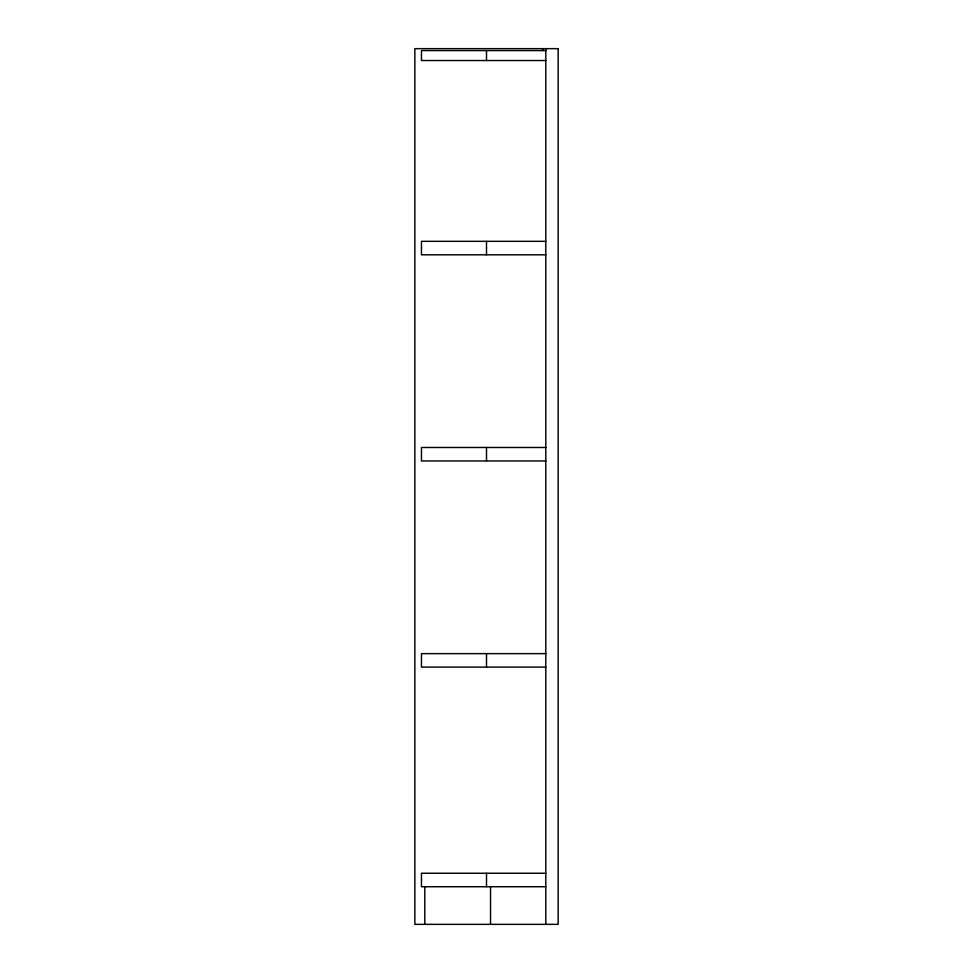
<?xml version="1.0" encoding="UTF-8"?>
<svg xmlns="http://www.w3.org/2000/svg" width="973" height="973" viewBox="0 0 973 973"><rect width="100%" height="100%" fill="white"/><g stroke="black" fill="none" stroke-linecap="round" stroke-linejoin="round"><path stroke-width="1.46" d="M545.804 50.572L421.467 50.572L421.467 60.533L545.804 60.533M545.804 241.328L421.467 241.328L421.467 254.804L545.804 254.804M545.804 447.483L421.467 447.483L421.467 460.959L545.804 460.959M545.804 653.637L421.467 653.637L421.467 667.101L545.804 667.101M545.804 873.255L421.467 873.255L421.467 886.731L545.804 886.731M545.804 48.65L545.804 924.35M542.812 48.65L542.812 50.572M490.526 886.731L490.526 924.35M486.5 50.572L486.5 60.533M486.5 241.328L486.5 254.804M486.5 447.483L486.5 460.959M486.5 653.637L486.5 667.101M486.5 873.255L486.5 886.731M424.8 886.731L424.8 924.35M558.149 48.65L414.851 48.65L414.851 924.35L558.149 924.35L558.149 48.65"/></g></svg>
